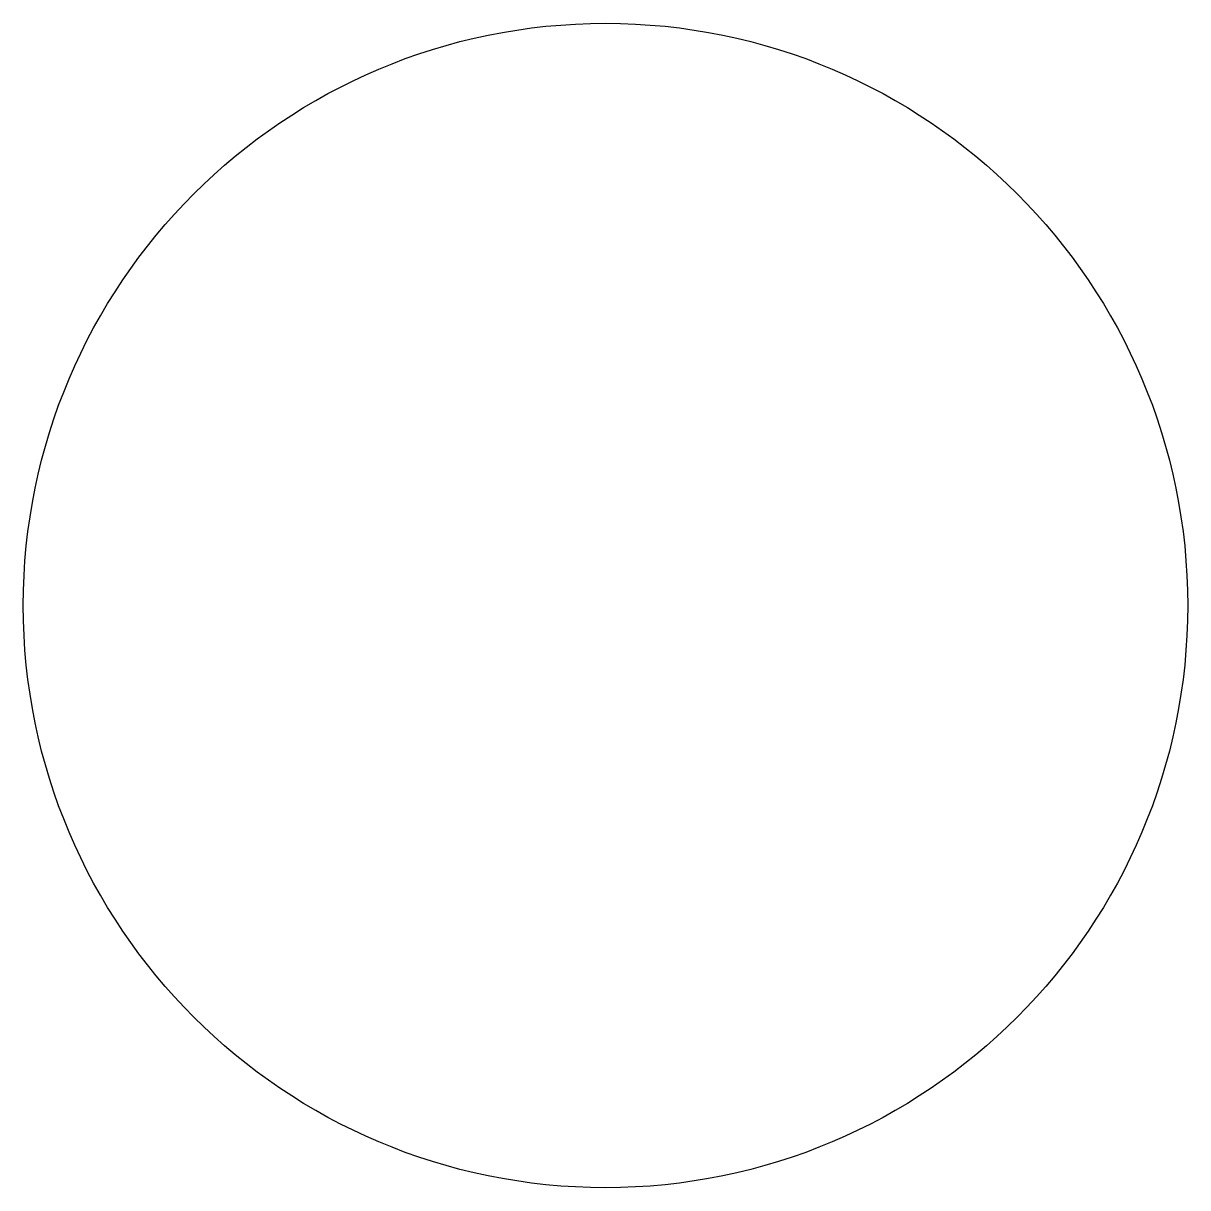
# Model space of a CAD drawing. Header units: metres. Extents: x 3618 to 7129, y 4063 to 7574.
import ezdxf

# ---------------------------------------------------------------- set-up
doc = ezdxf.new("R2010")
doc.units = ezdxf.units.M

msp = doc.modelspace()

# ---------------------------------------------------------------- linework, layer by layer
msp.add_circle((5373.4, 5818.6), 1755.4)

doc.saveas('drawing.dxf')
